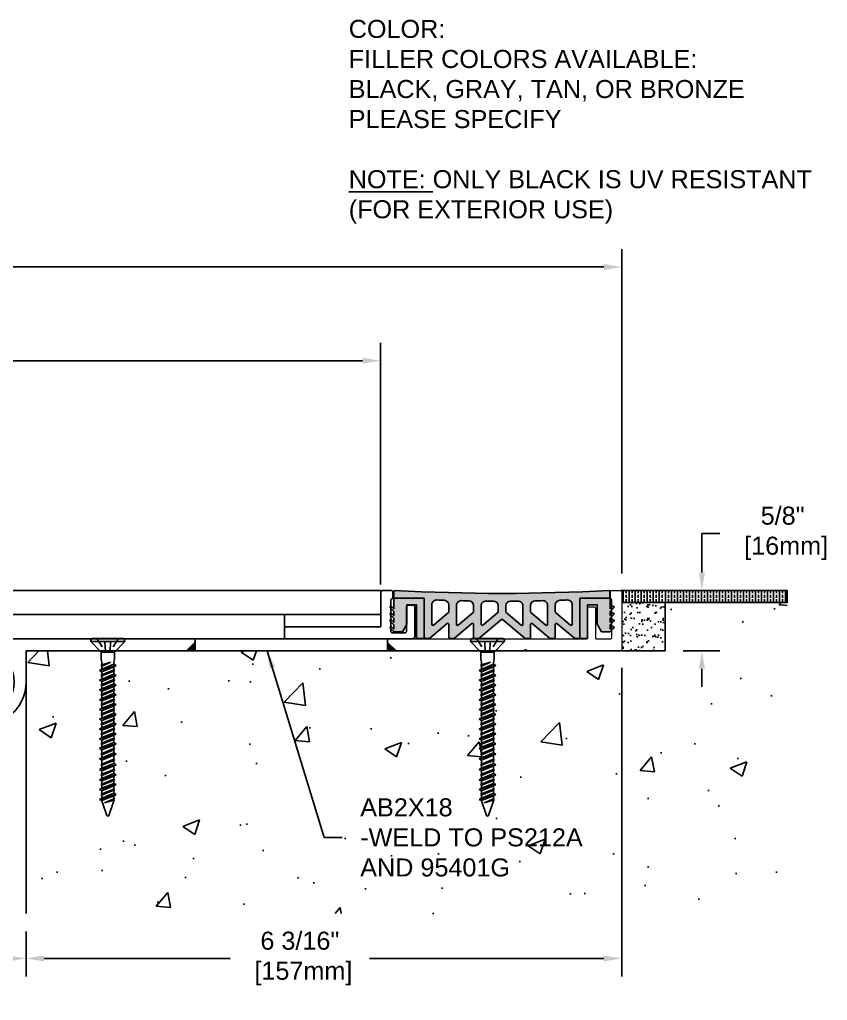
# Model space of a CAD drawing. Header units: inches. Extents: x -3.9 to 45.7, y -2.4 to 8.
# Drawn here: x 12.93 to 21.33, y -2.23 to 7.97 of the extents above; entities that cross this region are included whole.
import ezdxf

# ---------------------------------------------------------------- set-up
doc = ezdxf.new("R2010")
doc.units = ezdxf.units.IN
doc.header["$MEASUREMENT"] = 0
doc.linetypes.add('DASHED', pattern=[0.75, 0.5, -0.25])
for name, color, linetype in [('anchors', 4, 'Continuous'), ('conditions', 1, 'Continuous'), ('dimensions', 3, 'Continuous'), ('FILLER', 2, 'Continuous'), ('METALS', 7, 'Continuous'), ('Text', 2, 'Continuous')]:
    doc.layers.add(name, color=color, linetype=linetype)
doc.styles.add('ARIAL', font='arial.ttf')
doc.dimstyles.new('Arial', dxfattribs={"dimtxt": 0.1875, "dimasz": 0.1875, "dimexe": 0.1875, "dimexo": 0.1875, "dimgap": 0.1875, "dimtad": 0, "dimtih": 1, "dimtoh": 1, "dimdec": 4, "dimzin": 0, "dimdsep": 46, "dimlunit": 4, "dimtxsty": 'ARIAL', "dimcen": 0.09, "dimadec": 0, "dimazin": 0, "dimtfac": 1, "dimtdec": 4, "dimtofl": 0, "dimtmove": 0, "dimatfit": 3, "dimfxl": 0, "dimfrac": 2, "dimtolj": 1, "dimtzin": 0, "dimarcsym": 0})

# ---------------------------------------------------------------- blocks, each defined once
blk = doc.blocks.new('*D0')
at = {"layer": 'DEFPOINTS', "color": 0}
for p in [(16.681, 4.418), (1.306, 2.008), (16.681, 1.903)]:
    blk.add_point(p, dxfattribs=at)
at = {"layer": 'dimensions', "color": 0, "lineweight": -2}
for p, q in [((1.306, 2.195), (1.306, 4.606)), ((16.681, 2.09), (16.681, 4.606)), ((1.494, 4.418), (8.269, 4.418)), ((16.494, 4.418), (9.719, 4.418))]:
    blk.add_line(p, q, dxfattribs=at)
at = {"layer": 'dimensions', "color": 0}
for points in [[(1.494, 4.449), (1.494, 4.387), (1.306, 4.418)], [(16.494, 4.449), (16.494, 4.387), (16.681, 4.418)]]:
    blk.add_solid(points, dxfattribs=at)
at = {"layer": 'dimensions', "color": 0, "insert": (8.994, 4.418), "char_height": 0.1875, "attachment_point": 5, "style": 'ARIAL'}
blk.add_mtext('\\A1;1\'-3 3/8"\\P [391mm]', dxfattribs=at)
blk = doc.blocks.new('*D1')
at = {"layer": 'DEFPOINTS', "color": 0}
for p in [(19.189, 5.393), (-1.201, 2.018), (19.189, 2.018)]:
    blk.add_point(p, dxfattribs=at)
at = {"layer": 'dimensions', "color": 0, "lineweight": -2}
for p, q in [((-1.201, 2.205), (-1.201, 5.58)), ((19.189, 2.205), (19.189, 5.58)), ((-1.014, 5.393), (8.269, 5.393)), ((19.002, 5.393), (9.719, 5.393))]:
    blk.add_line(p, q, dxfattribs=at)
at = {"layer": 'dimensions', "color": 0}
for points in [[(-1.014, 5.424), (-1.014, 5.361), (-1.201, 5.393)], [(19.002, 5.424), (19.002, 5.361), (19.189, 5.393)]]:
    blk.add_solid(points, dxfattribs=at)
at = {"layer": 'dimensions', "color": 0, "insert": (8.994, 5.393), "char_height": 0.1875, "attachment_point": 5, "style": 'ARIAL'}
blk.add_mtext('\\A1;1\'-8 3/8"\\P [518mm]', dxfattribs=at)
blk = doc.blocks.new('*D2')
at = {"layer": 'DEFPOINTS', "color": 0}
for p in [(19.189, 1.413), (12.993, -1.331), (12.993, -1.797)]:
    blk.add_point(p, dxfattribs=at)
at = {"layer": 'dimensions', "color": 0, "lineweight": -2}
for p, q in [((19.189, 1.225), (19.189, -1.985)), ((12.993, -1.518), (12.993, -1.985)), ((13.181, -1.797), (15.116, -1.797)), ((19.002, -1.797), (16.566, -1.797))]:
    blk.add_line(p, q, dxfattribs=at)
at = {"layer": 'dimensions', "color": 0}
for points in [[(13.181, -1.766), (13.181, -1.828), (12.993, -1.797)], [(19.002, -1.766), (19.002, -1.828), (19.189, -1.797)]]:
    blk.add_solid(points, dxfattribs=at)
at = {"layer": 'dimensions', "color": 0, "insert": (15.841, -1.797), "char_height": 0.1875, "attachment_point": 5, "style": 'ARIAL'}
blk.add_mtext('\\A1;6 3/16"\\P [157mm]', dxfattribs=at)
blk = doc.blocks.new('*D3')
at = {"layer": 'DEFPOINTS', "color": 0}
for p in [(4.995, -1.331), (12.993, -1.331), (12.993, -1.797)]:
    blk.add_point(p, dxfattribs=at)
at = {"layer": 'dimensions', "color": 0, "lineweight": -2}
for p, q in [((4.995, -1.518), (4.995, -1.985)), ((12.993, -1.518), (12.993, -1.985)), ((5.182, -1.797), (8.269, -1.797)), ((12.806, -1.797), (9.719, -1.797))]:
    blk.add_line(p, q, dxfattribs=at)
at = {"layer": 'dimensions', "color": 0}
for points in [[(5.182, -1.766), (5.182, -1.828), (4.995, -1.797)], [(12.806, -1.766), (12.806, -1.828), (12.993, -1.797)]]:
    blk.add_solid(points, dxfattribs=at)
at = {"layer": 'dimensions', "color": 0, "insert": (8.994, -1.797), "char_height": 0.1875, "attachment_point": 5, "style": 'ARIAL'}
blk.add_mtext('\\A1;8"\\P [203mm]', dxfattribs=at)
blk = doc.blocks.new('A$C63CB1885')
for p, q in [((-0.176, 0), (-0.175, 0.018)), ((-0.176, 0), (0.176, 0)), ((-0.176, 0), (-0.07, -0.113)), ((-0.163, 0.029), (0.163, 0.029)), ((0.07, -0.113), (0.176, 0)), ((0.176, 0), (0.175, 0.018)), ((-0.07, -0.113), (0.07, -0.113)), ((-0.07, -0.113), (-0.07, -0.18)), ((-0.069, -0.189), (-0.063, -0.215)), ((0.069, -0.189), (0.063, -0.215)), ((0.07, -0.113), (0.07, -0.18)), ((-0.086, -0.302), (0.086, -0.251)), ((-0.086, -0.302), (-0.062, -0.289)), ((-0.086, -0.302), (-0.062, -0.315)), ((-0.074, -0.251), (0.032, -0.215)), ((-0.074, -0.251), (-0.062, -0.245)), ((-0.074, -0.251), (-0.062, -0.257)), ((-0.074, -0.353), (0.074, -0.302)), ((-0.062, -0.245), (0.032, -0.215)), ((0.032, -0.215), (-0.062, -0.257)), ((-0.062, -0.225), (-0.062, -0.245)), ((0.062, -0.238), (-0.062, -0.289)), ((-0.062, -0.257), (-0.062, -0.289)), ((0.062, -0.264), (-0.062, -0.315)), ((-0.062, -0.346), (0.062, -0.296)), ((0.062, -0.225), (0.062, -0.238)), ((0.086, -0.251), (0.062, -0.238)), ((0.086, -0.251), (0.062, -0.264)), ((0.062, -0.264), (0.062, -0.296)), ((0.074, -0.302), (0.062, -0.296)), ((0.074, -0.302), (0.062, -0.308)), ((-0.086, -0.403), (0.086, -0.353)), ((-0.086, -0.403), (-0.062, -0.391)), ((-0.086, -0.403), (-0.062, -0.416)), ((-0.074, -0.353), (-0.062, -0.346)), ((-0.074, -0.353), (-0.062, -0.359)), ((-0.074, -0.454), (0.074, -0.403)), ((0.062, -0.308), (-0.062, -0.359)), ((-0.062, -0.315), (-0.062, -0.346)), ((0.062, -0.34), (-0.062, -0.391)), ((-0.062, -0.359), (-0.062, -0.391)), ((0.062, -0.366), (-0.062, -0.416)), ((-0.062, -0.448), (0.062, -0.397)), ((0.062, -0.308), (0.062, -0.34)), ((0.086, -0.353), (0.062, -0.34)), ((0.086, -0.353), (0.062, -0.366)), ((0.062, -0.366), (0.062, -0.397)), ((0.074, -0.403), (0.062, -0.397)), ((0.074, -0.403), (0.062, -0.41)), ((-0.086, -0.505), (0.086, -0.454)), ((-0.086, -0.505), (-0.062, -0.492)), ((-0.086, -0.505), (-0.062, -0.518)), ((-0.074, -0.454), (-0.062, -0.448)), ((-0.074, -0.454), (-0.062, -0.46)), ((-0.074, -0.556), (0.074, -0.505)), ((0.062, -0.41), (-0.062, -0.46)), ((-0.062, -0.416), (-0.062, -0.448)), ((0.062, -0.441), (-0.062, -0.492)), ((-0.062, -0.46), (-0.062, -0.492)), ((0.062, -0.467), (-0.062, -0.518)), ((-0.062, -0.55), (0.062, -0.499)), ((0.062, -0.41), (0.062, -0.441)), ((0.086, -0.454), (0.062, -0.441)), ((0.086, -0.454), (0.062, -0.467)), ((0.062, -0.467), (0.062, -0.499)), ((0.074, -0.505), (0.062, -0.499)), ((0.074, -0.505), (0.062, -0.511)), ((-0.086, -0.607), (0.086, -0.556)), ((-0.086, -0.607), (-0.062, -0.594)), ((-0.086, -0.607), (-0.062, -0.619)), ((-0.074, -0.556), (-0.062, -0.55)), ((-0.074, -0.556), (-0.062, -0.562)), ((-0.074, -0.657), (0.074, -0.607)), ((0.062, -0.511), (-0.062, -0.562)), ((-0.062, -0.518), (-0.062, -0.55)), ((0.062, -0.543), (-0.062, -0.594)), ((-0.062, -0.562), (-0.062, -0.594)), ((0.062, -0.569), (-0.062, -0.619)), ((-0.062, -0.651), (0.062, -0.6)), ((0.062, -0.511), (0.062, -0.543)), ((0.086, -0.556), (0.062, -0.543)), ((0.086, -0.556), (0.062, -0.569)), ((0.062, -0.569), (0.062, -0.6)), ((0.074, -0.607), (0.062, -0.6)), ((0.074, -0.607), (0.062, -0.613)), ((-0.086, -0.708), (0.086, -0.657)), ((-0.086, -0.708), (-0.062, -0.695)), ((-0.086, -0.708), (-0.062, -0.721)), ((-0.074, -0.657), (-0.062, -0.651)), ((-0.074, -0.657), (-0.062, -0.664)), ((-0.074, -0.759), (0.074, -0.708)), ((0.062, -0.613), (-0.062, -0.664)), ((-0.062, -0.619), (-0.062, -0.651)), ((0.062, -0.644), (-0.062, -0.695)), ((-0.062, -0.664), (-0.062, -0.695)), ((0.062, -0.67), (-0.062, -0.721)), ((-0.062, -0.753), (0.062, -0.702)), ((0.062, -0.613), (0.062, -0.644)), ((0.086, -0.657), (0.062, -0.644)), ((0.086, -0.657), (0.062, -0.67)), ((0.062, -0.67), (0.062, -0.702)), ((0.074, -0.708), (0.062, -0.702)), ((0.074, -0.708), (0.062, -0.714)), ((-0.086, -0.81), (0.086, -0.759)), ((-0.086, -0.81), (-0.062, -0.797)), ((-0.086, -0.81), (-0.062, -0.823)), ((-0.074, -0.759), (-0.062, -0.753)), ((-0.074, -0.759), (-0.062, -0.765)), ((-0.074, -0.86), (0.074, -0.81)), ((0.062, -0.714), (-0.062, -0.765)), ((-0.062, -0.721), (-0.062, -0.753)), ((0.062, -0.746), (-0.062, -0.797)), ((-0.062, -0.765), (-0.062, -0.797)), ((0.062, -0.772), (-0.062, -0.823)), ((-0.062, -0.854), (0.062, -0.804)), ((0.062, -0.816), (-0.062, -0.867)), ((0.062, -0.714), (0.062, -0.746)), ((0.086, -0.759), (0.062, -0.746)), ((0.086, -0.759), (0.062, -0.772)), ((0.062, -0.772), (0.062, -0.804)), ((0.074, -0.81), (0.062, -0.804)), ((0.074, -0.81), (0.062, -0.816)), ((0.062, -0.816), (0.062, -0.848)), ((-0.086, -0.911), (0.086, -0.86)), ((-0.086, -0.911), (-0.062, -0.898)), ((-0.086, -0.911), (-0.062, -0.924)), ((-0.074, -0.86), (-0.062, -0.854)), ((-0.074, -0.86), (-0.062, -0.867)), ((-0.074, -0.962), (0.074, -0.911)), ((-0.062, -0.823), (-0.062, -0.854)), ((0.062, -0.848), (-0.062, -0.898)), ((-0.062, -0.867), (-0.062, -0.898)), ((0.062, -0.873), (-0.062, -0.924)), ((-0.062, -0.956), (0.062, -0.905)), ((0.062, -0.917), (-0.062, -0.968)), ((0.086, -0.86), (0.062, -0.848)), ((0.086, -0.86), (0.062, -0.873)), ((0.062, -0.873), (0.062, -0.905)), ((0.074, -0.911), (0.062, -0.905)), ((0.074, -0.911), (0.062, -0.917)), ((0.062, -0.917), (0.062, -0.949)), ((-0.086, -1.013), (0.086, -0.962)), ((-0.086, -1.013), (-0.062, -1)), ((-0.086, -1.013), (-0.062, -1.026)), ((-0.074, -0.962), (-0.062, -0.956)), ((-0.074, -0.962), (-0.062, -0.968)), ((-0.074, -1.064), (0.074, -1.013)), ((-0.062, -0.924), (-0.062, -0.956)), ((0.062, -0.949), (-0.062, -1)), ((-0.062, -0.968), (-0.062, -1)), ((0.062, -0.975), (-0.062, -1.026)), ((-0.062, -1.057), (0.062, -1.007)), ((0.062, -1.019), (-0.062, -1.07)), ((0.086, -0.962), (0.062, -0.949)), ((0.086, -0.962), (0.062, -0.975)), ((0.062, -0.975), (0.062, -1.007)), ((0.074, -1.013), (0.062, -1.007)), ((0.074, -1.013), (0.062, -1.019)), ((0.062, -1.019), (0.062, -1.051)), ((-0.086, -1.114), (0.086, -1.064)), ((-0.086, -1.114), (-0.062, -1.101)), ((-0.086, -1.114), (-0.062, -1.127)), ((-0.074, -1.064), (-0.062, -1.057)), ((-0.074, -1.064), (-0.062, -1.07)), ((-0.074, -1.171), (0.074, -1.121)), ((-0.062, -1.026), (-0.062, -1.057)), ((0.062, -1.051), (-0.062, -1.101)), ((-0.062, -1.07), (-0.062, -1.101)), ((0.062, -1.077), (-0.062, -1.127)), ((-0.062, -1.165), (0.062, -1.115)), ((0.086, -1.064), (0.062, -1.051)), ((0.086, -1.064), (0.062, -1.077)), ((0.062, -1.077), (0.062, -1.115)), ((0.074, -1.121), (0.062, -1.115)), ((0.074, -1.121), (0.062, -1.127)), ((-0.086, -1.222), (0.086, -1.171)), ((-0.086, -1.222), (-0.062, -1.209)), ((-0.086, -1.222), (-0.062, -1.235)), ((-0.074, -1.171), (-0.062, -1.165)), ((-0.074, -1.171), (-0.062, -1.178)), ((0.062, -1.127), (-0.062, -1.178)), ((-0.062, -1.127), (-0.062, -1.165)), ((0.062, -1.159), (-0.062, -1.209)), ((-0.062, -1.178), (-0.062, -1.209)), ((0.062, -1.184), (-0.062, -1.235)), ((0.062, -1.127), (0.062, -1.159)), ((0.086, -1.171), (0.062, -1.159)), ((0.086, -1.171), (0.062, -1.184)), ((0.062, -1.184), (0.062, -1.225)), ((-0.086, -1.332), (0.086, -1.282)), ((-0.086, -1.332), (-0.062, -1.319)), ((-0.074, -1.282), (0.074, -1.231)), ((-0.074, -1.282), (-0.062, -1.275)), ((-0.074, -1.282), (-0.062, -1.288)), ((-0.062, -1.275), (0.062, -1.225)), ((-0.062, -1.235), (-0.062, -1.275)), ((0.062, -1.237), (-0.062, -1.288)), ((0.062, -1.269), (-0.062, -1.319)), ((-0.062, -1.288), (-0.062, -1.319)), ((0.062, -1.295), (-0.062, -1.345)), ((0.074, -1.231), (0.062, -1.225)), ((0.074, -1.231), (0.062, -1.237)), ((0.062, -1.237), (0.062, -1.269)), ((0.086, -1.282), (0.062, -1.269)), ((0.086, -1.282), (0.062, -1.295)), ((0.062, -1.295), (0.062, -1.33)), ((-0.086, -1.332), (-0.062, -1.345)), ((-0.086, -1.438), (0.086, -1.387)), ((-0.086, -1.438), (-0.062, -1.425)), ((-0.074, -1.387), (0.074, -1.336)), ((-0.074, -1.387), (-0.062, -1.381)), ((-0.074, -1.387), (-0.062, -1.393)), ((-0.062, -1.381), (0.062, -1.33)), ((0.062, -1.343), (-0.062, -1.393)), ((-0.062, -1.345), (-0.062, -1.381)), ((0.062, -1.374), (-0.062, -1.425)), ((-0.062, -1.393), (-0.062, -1.425)), ((0.062, -1.4), (-0.062, -1.451)), ((0.074, -1.336), (0.062, -1.33)), ((0.074, -1.336), (0.062, -1.343)), ((0.062, -1.343), (0.062, -1.374)), ((0.086, -1.387), (0.062, -1.374)), ((0.086, -1.387), (0.062, -1.4)), ((0.062, -1.4), (0.062, -1.433)), ((-0.086, -1.438), (-0.062, -1.451)), ((-0.086, -1.54), (0.086, -1.489)), ((-0.086, -1.54), (-0.062, -1.527)), ((-0.074, -1.489), (0.074, -1.439)), ((-0.074, -1.489), (-0.062, -1.483)), ((-0.074, -1.489), (-0.062, -1.496)), ((-0.062, -1.483), (0.062, -1.433)), ((0.062, -1.445), (-0.062, -1.496)), ((-0.062, -1.451), (-0.062, -1.483)), ((0.062, -1.477), (-0.062, -1.527)), ((-0.062, -1.496), (-0.062, -1.527)), ((0.062, -1.502), (-0.062, -1.553)), ((0.074, -1.439), (0.062, -1.433)), ((0.074, -1.439), (0.062, -1.445)), ((0.062, -1.445), (0.062, -1.477)), ((0.086, -1.489), (0.062, -1.477)), ((0.086, -1.489), (0.062, -1.502)), ((0.062, -1.502), (0.062, -1.535)), ((-0.086, -1.54), (-0.062, -1.553)), ((-0.086, -1.643), (0.086, -1.592)), ((-0.086, -1.643), (-0.062, -1.63)), ((-0.074, -1.592), (0.074, -1.541)), ((-0.074, -1.592), (-0.062, -1.586)), ((-0.074, -1.592), (-0.062, -1.598)), ((-0.062, -1.586), (0.062, -1.535)), ((0.062, -1.547), (-0.062, -1.598)), ((-0.062, -1.553), (-0.062, -1.586)), ((0.062, -1.579), (-0.062, -1.63)), ((-0.062, -1.598), (-0.062, -1.63)), ((0.062, -1.605), (-0.062, -1.655)), ((0.074, -1.541), (0.062, -1.535)), ((0.074, -1.541), (0.062, -1.547)), ((0.062, -1.547), (0.062, -1.579)), ((0.086, -1.592), (0.062, -1.579)), ((0.086, -1.592), (0.062, -1.605)), ((0.062, -1.605), (0.062, -1.652)), ((-0.086, -1.643), (-0.062, -1.655)), ((-0.06, -1.668), (-0.01, -1.81)), ((-0.034, -1.679), (0.062, -1.636)), ((-0.034, -1.679), (0.074, -1.643)), ((0.062, -1.649), (-0.034, -1.679)), ((0.06, -1.668), (0.01, -1.81)), ((0.074, -1.643), (0.062, -1.636)), ((0.074, -1.643), (0.062, -1.649))]:
    blk.add_line(p, q)
at = {"linetype": 'DASHED', "ltscale": 0.025}
for p, q in [((-0.113, 0.029), (-0.024, -0.106)), ((-0.024, -0.106), (-0.031, 0.028)), ((0.024, -0.106), (0.031, 0.029)), ((0.112, 0.029), (0.024, -0.106)), ((-0.024, -0.106), (0.024, -0.106))]:
    blk.add_line(p, q, dxfattribs=at)
for centre, radius, start, end in [((-0.163, 0.017), 0.0112, 90, 175), ((0.163, 0.017), 0.0112, 5, 90), ((-0.023, -0.18), 0.0465, 180, 191.9357), ((0.023, -0.18), 0.0465, 348.0643, 0), ((-0.109, -0.225), 0.0465, 0, 11.9357), ((0.109, -0.225), 0.0465, 168.0643, 180), ((-0.016, -1.652), 0.0465, 183.9476, 199.3058), ((0.016, -1.652), 0.0465, 340.6942, 0), ((0, -1.806), 0.0106, 204.1001, 335.8999)]:
    blk.add_arc(centre, radius, start, end)
blk = doc.blocks.new('TF316134')
blk.add_blockref('A$C63CB1885', (0, -0.0285))
blk = doc.blocks.new('*D10')
at = {"layer": 'DEFPOINTS', "color": 0}
for p in [(19.437, 2.028), (20.022, 2.028), (19.641, 1.403)]:
    blk.add_point(p, dxfattribs=at)
at = {"layer": 'dimensions', "color": 0, "lineweight": -2}
for p, q in [((20.022, 2.215), (20.022, 2.623)), ((20.022, 2.623), (20.21, 2.623)), ((19.625, 2.028), (20.21, 2.028)), ((19.829, 1.403), (20.21, 1.403)), ((20.022, 1.215), (20.022, 1.028))]:
    blk.add_line(p, q, dxfattribs=at)
at = {"layer": 'dimensions', "color": 0}
for points in [[(19.991, 2.215), (20.054, 2.215), (20.022, 2.028)], [(19.991, 1.215), (20.054, 1.215), (20.022, 1.403)]]:
    blk.add_solid(points, dxfattribs=at)
at = {"layer": 'dimensions', "color": 0, "insert": (20.862, 2.623), "char_height": 0.1875, "attachment_point": 5, "style": 'ARIAL'}
blk.add_mtext('\\A1;5/8"\\P [16mm]', dxfattribs=at)
blk = doc.blocks.new('csp2')
blk.add_lwpolyline([(0, 0.33, -0.414214), (0.02, 0.35), (0.066, 0.35, -0.414214), (0.086, 0.33), (0.086, 0.08, 0.414214), (0.106, 0.06), (0.23, 0.06, 0.414214), (0.25, 0.08), (0.25, 0.405, 0.414214), (0.24, 0.415, -0.414214), (0.23, 0.425), (0.23, 0.49, -0.414214), (0.24, 0.5), (0.335, 0.5, -0.414214), (0.355, 0.48), (0.355, 0.135, 0.414214), (0.365, 0.125), (1.355, 0.125), (1.355, 0), (0.335, 0), (0.02, 0, -0.414214), (0, 0.02)], format="xyb", close=True)
blk = doc.blocks.new('PS212A')
at = {"linetype": 'Continuous', "flags": 128}
blk.add_lwpolyline([(0.451, 0.125), (-1.747, 0.125, 0.414214), (-1.757, 0.115), (-1.757, 0.095, 0.198912), (-1.754, 0.087), (-1.67, 0.003, 0.198912), (-1.663, 0), (-0.009, 0, -0.414214), (0.001, -0.01), (0.001, -0.325, 0.758338), (0.836, -0.559, 0.420887), (0.832, -0.545), (0.741, -0.492, 0.405496), (0.727, -0.496, -3.520953), (0.727, -0.154, 0.405496), (0.741, -0.157), (0.832, -0.105, 0.420887), (0.836, -0.091, 0.261868)], format="xyb", close=True, dxfattribs=at)
blk = doc.blocks.new('95401G')
at = {"color": 7, "linetype": 'Continuous', "lineweight": 15}
blk.add_lwpolyline([(2.438, 0.115, 0.414214), (2.428, 0.125), (0.365, 0.125, -0.414214), (0.355, 0.135), (0.355, 0.445, 0.414214), (0.345, 0.455), (0.285, 0.455, 0.414214), (0.275, 0.445), (0.275, 0.135, -0.414214), (0.265, 0.125), (0.115, 0.125, -0.414214), (0.105, 0.135), (0.105, 0.53, -0.414214), (0.115, 0.54, 0.414214), (0.125, 0.55), (0.125, 0.615, 0.414214), (0.115, 0.625), (0.01, 0.625, 0.414214), (0, 0.615), (0, 0.01, 0.414214), (0.01, 0), (0.981, 0, 0.198912), (0.988, 0.003), (0.993, 0.008, -0.414214), (1.007, 0.008), (1.012, 0.003, 0.198912), (1.019, 0), (2.344, 0, 0.198912), (2.351, 0.003), (2.435, 0.087, 0.198912), (2.438, 0.094)], format="xyb", close=True, dxfattribs=at)
blk = doc.blocks.new('CSQF2')
h = blk.add_hatch(color=256)
h.paths.add_polyline_path([(4.559, 1.888, 0.430422), (4.548, 1.898, -0.027516), (2.319, 1.898, 0.430422), (2.309, 1.888), (2.309, 1.819), (2.624, 1.819), (2.624, 1.399), (2.676, 1.399, 0.176327), (2.682, 1.401), (2.864, 1.554, -0.63707), (2.88, 1.546), (2.88, 1.409, 0.414214), (2.89, 1.399), (2.932, 1.399, 0.176327), (2.939, 1.401), (3.121, 1.554, -0.63707), (3.137, 1.546), (3.137, 1.409, 0.414214), (3.147, 1.399), (3.189, 1.399, 0.176327), (3.195, 1.401), (3.427, 1.596, -0.36397), (3.44, 1.596), (3.672, 1.401, 0.176327), (3.679, 1.399), (3.721, 1.399, 0.414214), (3.731, 1.409), (3.731, 1.546, -0.63707), (3.747, 1.554), (3.929, 1.401, 0.176327), (3.935, 1.399), (3.977, 1.399, 0.414214), (3.987, 1.409), (3.987, 1.546, -0.63707), (4.004, 1.554), (4.186, 1.401, 0.176327), (4.192, 1.399), (4.244, 1.399), (4.244, 1.819), (4.559, 1.819)])
h.paths.add_polyline_path([(3.267, 1.788, 0.000939), (3.344, 1.788, -0.412919), (3.394, 1.738), (3.394, 1.676, -0.221695), (3.39, 1.669), (3.234, 1.537, -0.63707), (3.217, 1.545), (3.217, 1.738, -0.416611)], flags=16)
h.paths.add_polyline_path([(3.137, 1.74), (3.137, 1.676, -0.221695), (3.134, 1.669), (2.977, 1.537, -0.63707), (2.96, 1.545), (2.96, 1.742, -0.420307), (3.012, 1.792, 0.000939), (3.088, 1.79, -0.409242)], flags=16)
h.paths.add_polyline_path([(3.524, 1.788, 0.000939), (3.6, 1.788, -0.416611), (3.651, 1.738), (3.651, 1.545, -0.63707), (3.634, 1.537), (3.478, 1.669, -0.221695), (3.474, 1.676), (3.474, 1.738, -0.412919)], flags=16)
h.paths.add_polyline_path([(2.88, 1.746), (2.88, 1.676, -0.221695), (2.877, 1.669), (2.72, 1.537, -0.63707), (2.704, 1.545), (2.704, 1.749, -0.424014), (2.756, 1.799, 0.000939), (2.832, 1.796, -0.405574)], flags=16)
h.paths.add_polyline_path([(3.78, 1.79, 0.000939), (3.856, 1.792, -0.420307), (3.907, 1.742), (3.907, 1.545, -0.63707), (3.891, 1.537), (3.734, 1.669, -0.221695), (3.731, 1.676), (3.731, 1.74, -0.409242)], flags=16)
h.paths.add_polyline_path([(4.036, 1.796, 0.000939), (4.112, 1.799, -0.424014), (4.164, 1.749), (4.164, 1.545, -0.63707), (4.147, 1.537), (3.991, 1.669, -0.221695), (3.987, 1.676), (3.987, 1.746, -0.405574)], flags=16)
h.paths.add_polyline_path([(2.624, 1.819), (2.309, 1.819), (2.309, 1.707), (2.285, 1.731, 0.414214), (2.271, 1.731, 0.414214), (2.271, 1.717), (2.309, 1.679), (2.309, 1.637), (2.285, 1.661, 0.414214), (2.271, 1.661, 0.414214), (2.271, 1.647), (2.309, 1.609), (2.309, 1.567), (2.285, 1.591, 0.414214), (2.271, 1.591, 0.414214), (2.271, 1.577), (2.309, 1.539), (2.309, 1.497), (2.285, 1.521, 0.414214), (2.271, 1.521, 0.414214), (2.271, 1.507), (2.306, 1.472, 0.198912), (2.313, 1.469), (2.399, 1.469), (2.444, 1.547), (2.444, 1.749), (2.544, 1.749), (2.544, 1.399), (2.624, 1.399)])
h.paths.add_polyline_path([(4.324, 1.749), (4.424, 1.749), (4.424, 1.547), (4.469, 1.469), (4.555, 1.469, 0.198912), (4.562, 1.472), (4.597, 1.507, 0.414214), (4.597, 1.521, 0.414214), (4.583, 1.521), (4.559, 1.497), (4.559, 1.539), (4.597, 1.577, 0.414214), (4.597, 1.591, 0.414214), (4.583, 1.591), (4.559, 1.567), (4.559, 1.609), (4.597, 1.647, 0.414214), (4.597, 1.661, 0.414214), (4.583, 1.661), (4.559, 1.637), (4.559, 1.679), (4.597, 1.717, 0.414214), (4.597, 1.731, 0.414214), (4.583, 1.731), (4.559, 1.707), (4.559, 1.819), (4.244, 1.819), (4.244, 1.399), (4.324, 1.399)])
for p, q in [((2.309, 1.819), (2.624, 1.819)), ((2.624, 1.819), (2.309, 1.819)), ((2.624, 1.819), (2.624, 1.399)), ((2.624, 1.399), (2.624, 1.819)), ((4.244, 1.819), (4.244, 1.399)), ((4.559, 1.819), (4.244, 1.819)), ((4.244, 1.819), (4.559, 1.819)), ((4.244, 1.399), (4.244, 1.819))]:
    blk.add_line(p, q)
for points in [[(2.89, 1.399), (2.932, 1.399, 0.176327), (2.939, 1.401), (3.121, 1.554, -0.63707), (3.137, 1.546), (3.137, 1.409, 0.414214), (3.147, 1.399), (3.189, 1.399, 0.176327), (3.195, 1.401), (3.427, 1.596, -0.36397), (3.44, 1.596), (3.672, 1.401, 0.176327), (3.679, 1.399), (3.721, 1.399, 0.414214), (3.731, 1.409), (3.731, 1.546, -0.63707), (3.747, 1.554), (3.929, 1.401, 0.176327), (3.935, 1.399), (3.977, 1.399, 0.414214), (3.987, 1.409), (3.987, 1.546, -0.63707), (4.004, 1.554), (4.186, 1.401, 0.176327), (4.192, 1.399), (4.244, 1.399), (4.324, 1.399), (4.324, 1.749), (4.424, 1.749), (4.424, 1.547), (4.469, 1.469), (4.555, 1.469, 0.198912), (4.562, 1.472), (4.597, 1.507, 0.414214), (4.597, 1.521, 0.414214), (4.583, 1.521), (4.559, 1.497), (4.559, 1.539), (4.597, 1.577, 0.414214), (4.597, 1.591, 0.414214), (4.583, 1.591), (4.559, 1.567), (4.559, 1.609), (4.597, 1.647, 0.414214), (4.597, 1.661, 0.414214), (4.583, 1.661), (4.559, 1.637), (4.559, 1.679), (4.597, 1.717, 0.414214), (4.597, 1.731, 0.414214), (4.583, 1.731), (4.559, 1.707), (4.559, 1.819), (4.559, 1.888, 0.430422), (4.548, 1.898, -0.027516), (2.319, 1.898, 0.430422), (2.309, 1.888), (2.309, 1.819), (2.309, 1.707), (2.285, 1.731, 0.414214), (2.271, 1.731, 0.414214), (2.271, 1.717), (2.309, 1.679), (2.309, 1.637), (2.285, 1.661, 0.414214), (2.271, 1.661, 0.414214), (2.271, 1.647), (2.309, 1.609), (2.309, 1.567), (2.285, 1.591, 0.414214), (2.271, 1.591, 0.414214), (2.271, 1.577), (2.309, 1.539), (2.309, 1.497), (2.285, 1.521, 0.414214), (2.271, 1.521, 0.414214), (2.271, 1.507), (2.306, 1.472, 0.198912), (2.313, 1.469), (2.399, 1.469), (2.444, 1.547), (2.444, 1.749), (2.544, 1.749), (2.544, 1.399), (2.624, 1.399), (2.676, 1.399, 0.176327), (2.682, 1.401), (2.864, 1.554, -0.63707), (2.88, 1.546), (2.88, 1.409, 0.414214)], [(2.88, 1.676, -0.221695), (2.877, 1.669), (2.72, 1.537, -0.63707), (2.704, 1.545), (2.704, 1.749, -0.424014), (2.756, 1.799, 0.000939), (2.832, 1.796, -0.405574), (2.88, 1.746)], [(3.137, 1.74), (3.137, 1.676, -0.221695), (3.134, 1.669), (2.977, 1.537, -0.63707), (2.96, 1.545), (2.96, 1.742, -0.420307), (3.012, 1.792, 0.000939), (3.088, 1.79, -0.409242)], [(3.394, 1.738), (3.394, 1.676, -0.221695), (3.39, 1.669), (3.234, 1.537, -0.63707), (3.217, 1.545), (3.217, 1.738, -0.416611), (3.267, 1.788, 0.000939), (3.344, 1.788, -0.412919)], [(3.474, 1.738), (3.474, 1.676, 0.221695), (3.478, 1.669), (3.634, 1.537, 0.63707), (3.651, 1.545), (3.651, 1.738, 0.416611), (3.6, 1.788, -0.000939), (3.524, 1.788, 0.412919)], [(3.78, 1.79, 0.409242), (3.731, 1.74), (3.731, 1.676, 0.221695), (3.734, 1.669), (3.891, 1.537, 0.63707), (3.907, 1.545), (3.907, 1.742, 0.420307), (3.856, 1.792, -0.000939)], [(3.987, 1.746), (3.987, 1.676, 0.221695), (3.991, 1.669), (4.147, 1.537, 0.63707), (4.164, 1.545), (4.164, 1.749, 0.424014), (4.112, 1.799, -0.000939), (4.036, 1.796, 0.405574)]]:
    blk.add_lwpolyline(points, format="xyb", close=True)

msp = doc.modelspace()

# ---------------------------------------------------------------- hatches: boundary and pattern name
at = {"layer": 'conditions'}
h = msp.add_hatch(dxfattribs=at)
h.set_pattern_fill('ANSI33', color=256, scale=0.25, angle=45, style=0)
h.set_pattern_definition([(90, (21.01682, 2e-14), (0.0625, 1e-17), []), (90, (20.98557, 0.03125), (0.0625, 1e-17), [0.03125, -0.015625])])
h.paths.add_polyline_path([(20.91015, 2.02785), (20.91015, 1.90285), (19.19851, 1.90285), (19.19851, 2.00785, 0.41421356), (19.17851, 2.02785)])
h = msp.add_hatch(dxfattribs=at)
h.set_pattern_fill('AR-CONC', color=256, scale=0.25, style=0)
h.paths.add_polyline_path([(20.91015, 1.90285), (19.64142, 1.90285), (19.64142, 1.40285), (17.87737, 1.40285), (17.86222, 1.38685), (17.86222, 1.31489), (17.85573, 1.28416, 0.13295553), (17.85709, 1.2599), (17.87872, 1.24825), (17.85472, 1.23533), (17.85472, 1.20363), (17.86617, 1.19747), (17.85472, 1.19131), (17.85472, 1.15961), (17.87872, 1.14669), (17.85472, 1.13376), (17.85472, 1.10207), (17.86617, 1.09591), (17.85472, 1.08974), (17.85472, 1.05805), (17.87872, 1.04513), (17.85472, 1.0322), (17.85472, 1.00051), (17.86617, 0.99435), (17.85472, 0.98818), (17.85472, 0.95649), (17.87872, 0.94356), (17.85472, 0.93064), (17.85472, 0.89895), (17.86617, 0.89278), (17.85472, 0.88662), (17.85472, 0.85493), (17.87872, 0.842), (17.85472, 0.82908), (17.85472, 0.79738), (17.86617, 0.79122), (17.85472, 0.78506), (17.85472, 0.75336), (17.87872, 0.74044), (17.85472, 0.72751), (17.85472, 0.69582), (17.86617, 0.68966), (17.85472, 0.68349), (17.85472, 0.6518), (17.87872, 0.63888), (17.85472, 0.62595), (17.85472, 0.59426), (17.86617, 0.5881), (17.85472, 0.58193), (17.85472, 0.55024), (17.87872, 0.53731), (17.85472, 0.52439), (17.85472, 0.4927), (17.86617, 0.48653), (17.85472, 0.48037), (17.85472, 0.44868), (17.87872, 0.43575), (17.85472, 0.42283), (17.85472, 0.38482), (17.86617, 0.37865), (17.85472, 0.37249), (17.85472, 0.3408), (17.87872, 0.32787), (17.85472, 0.31495), (17.85472, 0.27469), (17.86617, 0.26852), (17.85472, 0.26236), (17.85472, 0.23067), (17.87872, 0.21774), (17.85472, 0.20482), (17.85472, 0.16906), (17.86617, 0.16289), (17.85472, 0.15673), (17.85472, 0.12504), (17.87872, 0.11211), (17.85472, 0.09919), (17.85472, 0.06679), (17.86617, 0.06063), (17.85472, 0.05447), (17.85472, 0.02277), (17.87872, 0.00985), (17.85472, -0.00308), (17.85472, -0.03547), (17.86617, -0.04163), (17.85472, -0.04779), (17.85472, -0.07949), (17.87872, -0.09241), (17.85472, -0.10534), (17.85472, -0.13703), (17.86617, -0.14319), (17.85472, -0.14936), (17.85472, -0.16078), (17.80269, -0.3093, -0.70927499), (17.78283, -0.31096), (17.72821, -0.15503), (17.70622, -0.14319), (17.73033, -0.13021), (17.73033, -0.09863), (17.71878, -0.09241), (17.73033, -0.0862), (17.73032, -0.05391), (17.70622, -0.04093), (17.73032, -0.02796), (17.73032, 0.00364), (17.71878, 0.00985), (17.73032, 0.01606), (17.73032, 0.04836), (17.70622, 0.06133), (17.73031, 0.0743), (17.73031, 0.1059), (17.71878, 0.11211), (17.73031, 0.11832), (17.73031, 0.15399), (17.70622, 0.16696), (17.73031, 0.17993), (17.7303, 0.21154), (17.71878, 0.21774), (17.7303, 0.22395), (17.7303, 0.26413), (17.70622, 0.27709), (17.7303, 0.29005), (17.73029, 0.32167), (17.71878, 0.32787), (17.73029, 0.33407), (17.73029, 0.37201), (17.70622, 0.38497), (17.73029, 0.39793), (17.73029, 0.42956), (17.71878, 0.43575), (17.73028, 0.44194), (17.73028, 0.47358), (17.70622, 0.48653), (17.73028, 0.49949), (17.73028, 0.53113), (17.71878, 0.53731), (17.73028, 0.5435), (17.73027, 0.57515), (17.70622, 0.5881), (17.73027, 0.60105), (17.73027, 0.63269), (17.71878, 0.63888), (17.73027, 0.64506), (17.73027, 0.67671), (17.70622, 0.68966), (17.73026, 0.7026), (17.73026, 0.73426), (17.71878, 0.74044), (17.73026, 0.74662), (17.73026, 0.77828), (17.70622, 0.79122), (17.73026, 0.80416), (17.73025, 0.83583), (17.71878, 0.842), (17.73025, 0.84818), (17.73025, 0.87985), (17.70622, 0.89278), (17.73025, 0.90572), (17.73025, 0.93739), (17.71878, 0.94356), (17.73025, 0.94974), (17.73024, 0.98141), (17.70622, 0.99435), (17.73024, 1.00728), (17.73024, 1.03896), (17.71878, 1.04513), (17.73024, 1.05129), (17.73024, 1.08298), (17.70622, 1.09591), (17.73023, 1.10884), (17.73023, 1.14053), (17.71878, 1.14669), (17.73023, 1.15285), (17.73023, 1.18455), (17.70622, 1.19747), (17.73023, 1.2104), (17.73022, 1.24209), (17.71878, 1.24825), (17.73022, 1.25441), (17.73022, 1.27455, 0.12874664), (17.72811, 1.29802, -0.0696153), (17.72373, 1.31013), (17.73022, 1.27941), (17.73022, 1.25441), (17.82456, 1.2847), (17.73022, 1.24209), (17.73023, 1.2104), (17.85472, 1.26118), (17.85472, 1.27941), (17.86122, 1.31013, 0.05212645), (17.86222, 1.31975), (17.86222, 1.38685), (17.72272, 1.38685), (17.72272, 1.31975, 0.128787), (17.72483, 1.29628, -0.0696153), (17.72922, 1.28416), (17.72272, 1.31489), (17.72272, 1.38685), (17.70757, 1.40285), (13.92813, 1.40285), (13.91302, 1.38688), (13.91302, 1.31492), (13.90652, 1.2842, 0.13295553), (13.90788, 1.25994), (13.92952, 1.24829), (13.90552, 1.23536), (13.90552, 1.20367), (13.91696, 1.19751), (13.90552, 1.19134), (13.90552, 1.15965), (13.92952, 1.14672), (13.90552, 1.1338), (13.90552, 1.10211), (13.91696, 1.09594), (13.90552, 1.08978), (13.90552, 1.05809), (13.92952, 1.04516), (13.90552, 1.03224), (13.90552, 1.00054), (13.91696, 0.99438), (13.90552, 0.98822), (13.90552, 0.95652), (13.92952, 0.9436), (13.90552, 0.93067), (13.90552, 0.89898), (13.91696, 0.89282), (13.90552, 0.88666), (13.90552, 0.85496), (13.92952, 0.84204), (13.90552, 0.82911), (13.90552, 0.79742), (13.91696, 0.79126), (13.90552, 0.78509), (13.90552, 0.7534), (13.92952, 0.74047), (13.90552, 0.72755), (13.90552, 0.69586), (13.91696, 0.68969), (13.90552, 0.68353), (13.90552, 0.65184), (13.92952, 0.63891), (13.90552, 0.62599), (13.90552, 0.59429), (13.91696, 0.58813), (13.90552, 0.58197), (13.90552, 0.55027), (13.92952, 0.53735), (13.90552, 0.52442), (13.90552, 0.49273), (13.91696, 0.48657), (13.90552, 0.48041), (13.90552, 0.44871), (13.92952, 0.43579), (13.90552, 0.42286), (13.90552, 0.38485), (13.91696, 0.37869), (13.90552, 0.37252), (13.90552, 0.34083), (13.92952, 0.32791), (13.90552, 0.31498), (13.90552, 0.27472), (13.91696, 0.26856), (13.90552, 0.2624), (13.90552, 0.2307), (13.92952, 0.21778), (13.90552, 0.20485), (13.90552, 0.16909), (13.91696, 0.16293), (13.90552, 0.15676), (13.90552, 0.12507), (13.92952, 0.11215), (13.90552, 0.09922), (13.90552, 0.06683), (13.91696, 0.06067), (13.90552, 0.0545), (13.90552, 0.02281), (13.92952, 0.00989), (13.90552, -0.00304), (13.90552, -0.03543), (13.91696, -0.04159), (13.90552, -0.04776), (13.90552, -0.07945), (13.92952, -0.09238), (13.90552, -0.1053), (13.90552, -0.13699), (13.91696, -0.14316), (13.90552, -0.14932), (13.90552, -0.16075), (13.85349, -0.30926, -0.70927499), (13.83363, -0.31093), (13.779, -0.15499), (13.75702, -0.14316), (13.78113, -0.13018), (13.78112, -0.09859), (13.76957, -0.09238), (13.78112, -0.08616), (13.78112, -0.05387), (13.75702, -0.0409), (13.78112, -0.02792), (13.78111, 0.00367), (13.76957, 0.00989), (13.78111, 0.0161), (13.78111, 0.04839), (13.75702, 0.06137), (13.78111, 0.07434), (13.78111, 0.10594), (13.76957, 0.11215), (13.78111, 0.11835), (13.7811, 0.15403), (13.75702, 0.167), (13.7811, 0.17997), (13.7811, 0.21158), (13.76957, 0.21778), (13.7811, 0.22398), (13.78109, 0.26416), (13.75702, 0.27713), (13.78109, 0.29009), (13.78109, 0.32171), (13.76957, 0.32791), (13.78109, 0.3341), (13.78109, 0.37205), (13.75702, 0.38501), (13.78108, 0.39796), (13.78108, 0.42959), (13.76957, 0.43579), (13.78108, 0.44198), (13.78108, 0.47361), (13.75702, 0.48657), (13.78108, 0.49952), (13.78107, 0.53116), (13.76957, 0.53735), (13.78107, 0.54354), (13.78107, 0.57518), (13.75702, 0.58813), (13.78107, 0.60108), (13.78107, 0.63273), (13.76957, 0.63891), (13.78107, 0.6451), (13.78106, 0.67675), (13.75702, 0.68969), (13.78106, 0.70264), (13.78106, 0.73429), (13.76957, 0.74047), (13.78106, 0.74665), (13.78106, 0.77831), (13.75702, 0.79126), (13.78105, 0.8042), (13.78105, 0.83586), (13.76957, 0.84204), (13.78105, 0.84821), (13.78105, 0.87988), (13.75702, 0.89282), (13.78105, 0.90576), (13.78104, 0.93743), (13.76957, 0.9436), (13.78104, 0.94977), (13.78104, 0.98145), (13.75702, 0.99438), (13.78104, 1.00731), (13.78103, 1.03899), (13.76957, 1.04516), (13.78103, 1.05133), (13.78103, 1.08301), (13.75702, 1.09594), (13.78103, 1.10887), (13.78103, 1.14056), (13.76957, 1.14672), (13.78103, 1.15289), (13.78102, 1.18458), (13.75702, 1.19751), (13.78102, 1.21043), (13.78102, 1.24212), (13.76957, 1.24829), (13.78102, 1.25445), (13.78102, 1.27459, 0.12874664), (13.77891, 1.29805, -0.0696153), (13.77452, 1.31017), (13.78102, 1.27945), (13.78102, 1.25445), (13.87536, 1.28473), (13.78102, 1.24212), (13.78102, 1.21043), (13.90552, 1.26121), (13.90552, 1.27944), (13.91201, 1.31017, 0.05212645), (13.91302, 1.31979), (13.91302, 1.38688), (13.77352, 1.38688), (13.77352, 1.31979, 0.128787), (13.77563, 1.29632, -0.0696153), (13.78001, 1.2842), (13.77352, 1.31492), (13.77352, 1.38688), (13.7584, 1.40285), (13.00301, 1.40285, 0.41421356), (12.99301, 1.39284), (12.99301, -1.3308), (20.91015, -1.3308)])
h.paths.add_polyline_path([(4.05811, 0.27709), (4.08219, 0.29005), (4.08218, 0.32167), (4.07067, 0.32787), (4.08218, 0.33407), (4.08218, 0.37201), (4.05811, 0.38497), (4.08218, 0.39793), (4.08218, 0.42956), (4.07067, 0.43575), (4.08218, 0.44194), (4.08217, 0.47358), (4.05811, 0.48653), (4.08217, 0.49949), (4.08217, 0.53113), (4.07067, 0.53731), (4.08217, 0.5435), (4.08217, 0.57515), (4.05811, 0.5881), (4.08216, 0.60105), (4.08216, 0.63269), (4.07067, 0.63888), (4.08216, 0.64506), (4.08216, 0.67671), (4.05811, 0.68966), (4.08216, 0.7026), (4.08215, 0.73426), (4.07067, 0.74044), (4.08215, 0.74662), (4.08215, 0.77828), (4.05811, 0.79122), (4.08215, 0.80416), (4.08214, 0.83583), (4.07067, 0.842), (4.08214, 0.84818), (4.08214, 0.87985), (4.05811, 0.89278), (4.08214, 0.90572), (4.08214, 0.93739), (4.07067, 0.94356), (4.08214, 0.94974), (4.08213, 0.98141), (4.05811, 0.99435), (4.08213, 1.00728), (4.08213, 1.03896), (4.07067, 1.04513), (4.08213, 1.05129), (4.08213, 1.08298), (4.05811, 1.09591), (4.08212, 1.10884), (4.08212, 1.14053), (4.07067, 1.14669), (4.08212, 1.15285), (4.08212, 1.18455), (4.05811, 1.19747), (4.08212, 1.2104), (4.08211, 1.24209), (4.07067, 1.24825), (4.08211, 1.25441), (4.08211, 1.27455, 0.12874664), (4.08, 1.29802, -0.0696153), (4.07562, 1.31013), (4.08211, 1.27941), (4.08211, 1.25441), (4.17645, 1.2847), (4.08211, 1.24209), (4.08212, 1.2104), (4.20661, 1.26118), (4.20661, 1.27941), (4.21311, 1.31013, 0.05212645), (4.21411, 1.31975), (4.21411, 1.38685), (4.07461, 1.38685), (4.07461, 1.31975, 0.128787), (4.07672, 1.29628, -0.0696153), (4.08111, 1.28416), (4.07461, 1.31489), (4.07461, 1.38685), (4.05946, 1.40285), (0.27801, 1.40285), (0.26286, 1.38685), (0.26286, 1.31489), (0.25636, 1.28416, 0.13295553), (0.25773, 1.2599), (0.27936, 1.24825), (0.25536, 1.23533), (0.25536, 1.20363), (0.2668, 1.19747), (0.25536, 1.19131), (0.25536, 1.15961), (0.27936, 1.14669), (0.25536, 1.13376), (0.25536, 1.10207), (0.2668, 1.09591), (0.25536, 1.08974), (0.25536, 1.05805), (0.27936, 1.04513), (0.25536, 1.0322), (0.25536, 1.00051), (0.2668, 0.99435), (0.25536, 0.98818), (0.25536, 0.95649), (0.27936, 0.94356), (0.25536, 0.93064), (0.25536, 0.89895), (0.2668, 0.89278), (0.25536, 0.88662), (0.25536, 0.85493), (0.27936, 0.842), (0.25536, 0.82908), (0.25536, 0.79738), (0.2668, 0.79122), (0.25536, 0.78506), (0.25536, 0.75336), (0.27936, 0.74044), (0.25536, 0.72751), (0.25536, 0.69582), (0.2668, 0.68966), (0.25536, 0.68349), (0.25536, 0.6518), (0.27936, 0.63888), (0.25536, 0.62595), (0.25536, 0.59426), (0.2668, 0.5881), (0.25536, 0.58193), (0.25536, 0.55024), (0.27936, 0.53731), (0.25536, 0.52439), (0.25536, 0.4927), (0.2668, 0.48653), (0.25536, 0.48037), (0.25536, 0.44868), (0.27936, 0.43575), (0.25536, 0.42283), (0.25536, 0.38482), (0.2668, 0.37865), (0.25536, 0.37249), (0.25536, 0.3408), (0.27936, 0.32787), (0.25536, 0.31495), (0.25536, 0.27469), (0.2668, 0.26852), (0.25536, 0.26236), (0.25536, 0.23067), (0.27936, 0.21774), (0.25536, 0.20482), (0.25536, 0.16906), (0.2668, 0.16289), (0.25536, 0.15673), (0.25536, 0.12504), (0.27936, 0.11211), (0.25536, 0.09919), (0.25536, 0.06679), (0.2668, 0.06063), (0.25536, 0.05447), (0.25536, 0.02277), (0.27936, 0.00985), (0.25536, -0.00308), (0.25536, -0.03547), (0.2668, -0.04163), (0.25536, -0.04779), (0.25536, -0.07949), (0.27936, -0.09241), (0.25536, -0.10534), (0.25536, -0.13703), (0.2668, -0.14319), (0.25536, -0.14936), (0.25536, -0.16078), (0.20333, -0.3093, -0.70927499), (0.18347, -0.31096), (0.12884, -0.15503), (0.10686, -0.14319), (0.13097, -0.13021), (0.13097, -0.09863), (0.11941, -0.09241), (0.13096, -0.0862), (0.13096, -0.05391), (0.10686, -0.04093), (0.13096, -0.02796), (0.13096, 0.00364), (0.11941, 0.00985), (0.13096, 0.01606), (0.13095, 0.04836), (0.10686, 0.06133), (0.13095, 0.0743), (0.13095, 0.1059), (0.11941, 0.11211), (0.13095, 0.11832), (0.13095, 0.15399), (0.10686, 0.16696), (0.13094, 0.17993), (0.13094, 0.21154), (0.11941, 0.21774), (0.13094, 0.22395), (0.13094, 0.26413), (0.10686, 0.27709), (0.13094, 0.29005), (0.13093, 0.32167), (0.11941, 0.32787), (0.13093, 0.33407), (0.13093, 0.37201), (0.10686, 0.38497), (0.13093, 0.39793), (0.13092, 0.42956), (0.11941, 0.43575), (0.13092, 0.44194), (0.13092, 0.47358), (0.10686, 0.48653), (0.13092, 0.49949), (0.13092, 0.53113), (0.11941, 0.53731), (0.13092, 0.5435), (0.13091, 0.57515), (0.10686, 0.5881), (0.13091, 0.60105), (0.13091, 0.63269), (0.11941, 0.63888), (0.13091, 0.64506), (0.13091, 0.67671), (0.10686, 0.68966), (0.1309, 0.7026), (0.1309, 0.73426), (0.11941, 0.74044), (0.1309, 0.74662), (0.1309, 0.77828), (0.10686, 0.79122), (0.1309, 0.80416), (0.13089, 0.83583), (0.11941, 0.842), (0.13089, 0.84818), (0.13089, 0.87985), (0.10686, 0.89278), (0.13089, 0.90572), (0.13089, 0.93739), (0.11941, 0.94356), (0.13088, 0.94974), (0.13088, 0.98141), (0.10686, 0.99435), (0.13088, 1.00728), (0.13088, 1.03896), (0.11941, 1.04513), (0.13088, 1.05129), (0.13087, 1.08298), (0.10686, 1.09591), (0.13087, 1.10884), (0.13087, 1.14053), (0.11941, 1.14669), (0.13087, 1.15285), (0.13087, 1.18455), (0.10686, 1.19747), (0.13086, 1.2104), (0.13086, 1.24209), (0.11941, 1.24825), (0.13086, 1.25441), (0.13086, 1.27455, 0.12874664), (0.12875, 1.29802, -0.0696153), (0.12436, 1.31013), (0.13086, 1.27941), (0.13086, 1.25441), (0.2252, 1.2847), (0.13086, 1.24209), (0.13086, 1.2104), (0.25536, 1.26118), (0.25536, 1.27941), (0.26185, 1.31013, 0.05212645), (0.26286, 1.31975), (0.26286, 1.38685), (0.12336, 1.38685), (0.12336, 1.31975, 0.128787), (0.12547, 1.29628, -0.0696153), (0.12985, 1.28416), (0.12336, 1.31489), (0.12336, 1.38685), (0.10821, 1.40285), (-1.65379, 1.40285), (-1.65379, 1.90285), (-2.92252, 1.90285), (-2.92252, -1.33077), (4.99462, -1.33077), (4.99462, 1.39284, 0.41421356), (4.98462, 1.40285), (4.22926, 1.40285), (4.21411, 1.38685), (4.21411, 1.31489), (4.20762, 1.28416, 0.13295553), (4.20898, 1.2599), (4.23061, 1.24825), (4.20661, 1.23533), (4.20661, 1.20363), (4.21806, 1.19747), (4.20661, 1.19131), (4.20661, 1.15961), (4.23061, 1.14669), (4.20661, 1.13376), (4.20661, 1.10207), (4.21806, 1.09591), (4.20661, 1.08974), (4.20661, 1.05805), (4.23061, 1.04513), (4.20661, 1.0322), (4.20661, 1.00051), (4.21806, 0.99435), (4.20661, 0.98818), (4.20661, 0.95649), (4.23061, 0.94356), (4.20661, 0.93064), (4.20661, 0.89895), (4.21806, 0.89278), (4.20661, 0.88662), (4.20661, 0.85493), (4.23061, 0.842), (4.20661, 0.82908), (4.20661, 0.79738), (4.21806, 0.79122), (4.20661, 0.78506), (4.20661, 0.75336), (4.23061, 0.74044), (4.20661, 0.72751), (4.20661, 0.69582), (4.21806, 0.68966), (4.20661, 0.68349), (4.20661, 0.6518), (4.23061, 0.63888), (4.20661, 0.62595), (4.20661, 0.59426), (4.21806, 0.5881), (4.20661, 0.58193), (4.20661, 0.55024), (4.23061, 0.53731), (4.20661, 0.52439), (4.20661, 0.4927), (4.21806, 0.48653), (4.20661, 0.48037), (4.20661, 0.44868), (4.23061, 0.43575), (4.20661, 0.42283), (4.20661, 0.38482), (4.21806, 0.37865), (4.20661, 0.37249), (4.20661, 0.3408), (4.23061, 0.32787), (4.20661, 0.31495), (4.20661, 0.27469), (4.21806, 0.26852), (4.20661, 0.26236), (4.20661, 0.23067), (4.23061, 0.21774), (4.20661, 0.20482), (4.20661, 0.16906), (4.21806, 0.16289), (4.20661, 0.15673), (4.20661, 0.12504), (4.23061, 0.11211), (4.20661, 0.09919), (4.20661, 0.06679), (4.21806, 0.06063), (4.20661, 0.05447), (4.20661, 0.02277), (4.23061, 0.00985), (4.20661, -0.00308), (4.20661, -0.03547), (4.21806, -0.04163), (4.20661, -0.04779), (4.20661, -0.07949), (4.23061, -0.09241), (4.20661, -0.10534), (4.20661, -0.13703), (4.21806, -0.14319), (4.20661, -0.14936), (4.20661, -0.16078), (4.15458, -0.3093, -0.70927499), (4.13472, -0.31096), (4.0801, -0.15503), (4.05811, -0.14319), (4.08222, -0.13021), (4.08222, -0.09863), (4.07067, -0.09241), (4.08222, -0.0862), (4.08221, -0.05391), (4.05811, -0.04093), (4.08221, -0.02796), (4.08221, 0.00364), (4.07067, 0.00985), (4.08221, 0.01606), (4.08221, 0.04836), (4.05811, 0.06133), (4.0822, 0.0743), (4.0822, 0.1059), (4.07067, 0.11211), (4.0822, 0.11832), (4.0822, 0.15399), (4.05811, 0.16696), (4.0822, 0.17993), (4.08219, 0.21154), (4.07067, 0.21774), (4.08219, 0.22395), (4.08219, 0.26413)])
h.paths.add_polyline_path([(16.41361, -1.0503), (18.8222, -1.0503), (18.8222, -0.03239), (16.41361, -0.03239)], flags=24)
h.paths.add_polyline_path([(-2.3166, -1.19902), (0.70816, -1.19902), (0.70816, -0.52478), (-2.3166, -0.52478)], flags=24)
h.paths.add_polyline_path([(-2.93076, 0.56159), (-1.90488, 0.56159), (-1.90488, 0.94797), (-2.93076, 0.94797)], flags=9)
h = msp.add_hatch(dxfattribs=at)
h.set_pattern_fill('AR-SAND', color=256, scale=0.0625, style=0)
h.set_pattern_definition([(142.5, (18.98763, 0), (0.003937, 0.1204265), [0, -0.095, 0, -0.10625, 0, -0.1015625]), (172.5, (18.98763, 0), (-0.110611, 0.176384), [0, -0.05125, 0, -0.085625, 0, -0.0328125]), (212.5, (19.0645, 0), (-0.194634, 0.0003537), [0, -0.03125, 0, -0.1125, 0, -0.146875]), (222.5, (19.0645, 0), (-0.187883, 0.054855), [0, -0.015625, 0, -0.07375, 0, -0.084375])])
h.paths.add_polyline_path([(19.18901, 1.90285), (19.64142, 1.90285), (19.64142, 1.40282), (19.18901, 1.40282)])
at = {"layer": 'METALS'}
for points in [[(14.75101, 1.49698, -0.19891237), (14.74808, 1.48991), (14.67483, 1.41666, 0.17707699), (14.75101, 1.41189)], [(16.75101, 1.49286), (16.82718, 1.41669, -0.17707699), (16.75101, 1.41192)]]:
    msp.add_hatch(color=253, dxfattribs=at).paths.add_polyline_path(points)

# ---------------------------------------------------------------- linework, layer by layer
for points in [[(15.68107, 1.65285), (16.68131, 1.65285), (16.68131, 1.77785), (15.68107, 1.77785)], [(16.75101, 1.40285), (14.75101, 1.40285), (14.75101, 1.52785), (16.75101, 1.52785)]]:
    msp.add_lwpolyline(points, close=True)
at = {"layer": 'conditions'}
for p, q in [((19.64142, 1.40285), (19.64142, 1.90285)), ((12.99301, 1.40285), (19.64142, 1.40285)), ((12.99301, 1.40281), (12.99301, -1.3308))]:
    msp.add_line(p, q, dxfattribs=at)
msp.add_lwpolyline([(19.17851, 2.02785), (20.91015, 2.02785), (20.91015, 1.90285), (19.18851, 1.90285)], dxfattribs=at)
at = {"layer": 'METALS'}
msp.add_lwpolyline([(1.30631, 2.02785), (1.30631, 1.77785), (16.68131, 1.77785), (16.68131, 2.02785)], close=True, dxfattribs=at)
for centre, start, end in [((14.71944, 1.51845), 246.334428, 286.501114), ((16.78257, 1.51848), 253.498886, 293.665572)]:
    msp.add_arc(centre, 0.11114, start, end, dxfattribs=at)

# ---------------------------------------------------------------- block references
at = {"xscale": -1}
for name, p in [('95401G', (19.18885, 1.40285)), ('PS212A', (12.99381, 1.40248))]:
    msp.add_blockref(name, p, dxfattribs=at)
at = {"layer": 'anchors'}
for p in [(13.84327, 1.52788), (17.79247, 1.52785)]:
    msp.add_blockref('TF316134', p, dxfattribs=at)
at = {"layer": 'FILLER'}
msp.add_blockref('CSQF2', (14.50962, 0.13151), dxfattribs=at)
at = {"layer": 'METALS', "xscale": -1}
msp.add_blockref('csp2', (17.03631, 1.52785), dxfattribs=at)

# ---------------------------------------------------------------- texts
at = {"layer": 'Text', "insert": (16.34919, 7.9626), "char_height": 0.25, "width": 7.03125, "attachment_point": 1, "style": 'ARIAL'}
msp.add_mtext('{\\H0.75x;COLOR:\\L                           \\l   \\~\\PFILLER COLORS AVAILABLE:\\PBLACK, GRAY, TAN, OR BRONZE\\PPLEASE SPECIFY\\~\\P\\P\\LNOTE:\\l ONLY BLACK IS UV RESISTANT\\P(FOR EXTERIOR USE) }', dxfattribs=at)
at = {"layer": 'Text', "insert": (16.4688, -0.53962), "char_height": 0.1875, "attachment_point": 4, "style": 'ARIAL'}
msp.add_mtext('AB2X18\\P-WELD TO PS212A\\PAND 95401G', dxfattribs=at)

# ---------------------------------------------------------------- dimensions: what is measured, and where the dimension line sits
at = {"layer": 'dimensions'}
for base, p1, p2, picture, middle in [((19.18901, 5.39258), (-1.20138, 2.01795), (19.18901, 2.01795), '*D1', (8.99381, 5.39258)), ((16.68131, 4.41802), (1.30631, 2.00785), (16.68131, 1.90285), '*D0', (8.99381, 4.41802)), ((12.99301, -1.79706), (19.18901, 1.41282), (12.99301, -1.3308), '*D2', (15.84101, -1.79706)), ((12.99301, -1.79706), (4.99462, -1.33077), (12.99301, -1.3308), '*D3', (8.99381, -1.79706))]:
    dim = msp.add_linear_dim(base=base, p1=p1, p2=p2, dimstyle='Arial', override={"dimpost": '\\X'}, dxfattribs=at)
    dim.commit()
    dim.dimension.update_dxf_attribs({"geometry": picture, "text_midpoint": middle, "dimtype": 160})
dim = msp.add_linear_dim(base=(20.02241, 2.02785), p1=(19.64142, 1.40285), p2=(19.43713, 2.02785), angle=90, dimstyle='Arial', override={"dimpost": '\\X'}, dxfattribs=at)
dim.commit()
dim.dimension.update_dxf_attribs({"geometry": '*D10', "text_midpoint": (20.86194, 2.62292), "dimtype": 160})

# ---------------------------------------------------------------- leaders
at = {"layer": 'Text', "annotation_type": 0, "has_hookline": 1, "hookline_direction": 0, "text_width": 2.30653}
msp.add_leader([(15.50101, 1.40285), (16.0938, -0.53962), (16.2813, -0.53962)], dimstyle='Arial', override={"dimgap": 0.1875, "dimtad": 0}, dxfattribs=at)

doc.saveas('drawing.dxf')
